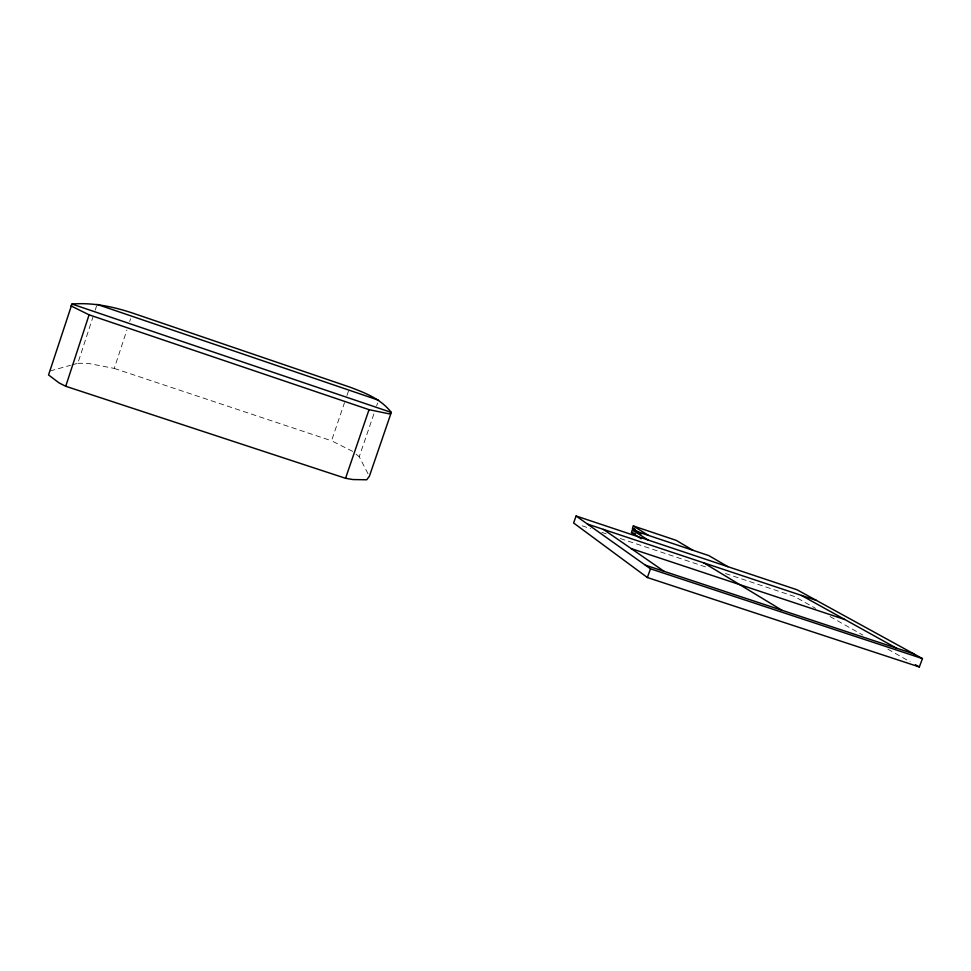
<?xml version="1.0" encoding="UTF-8"?>
<svg xmlns="http://www.w3.org/2000/svg" width="971" height="971" viewBox="0 0 971 971"><rect width="100%" height="100%" fill="white"/><g stroke="black" fill="none" stroke-linecap="round" stroke-linejoin="round"><path stroke-width="0.73" stroke-dasharray="4.86 3.64" d="M72 364.89L77.814 363.275L92.864 317.311M95.207 310.125L96.627 305.816M77.814 363.275L88.094 363.372L114.262 368.41L126.873 330.067M129.677 321.547L130.612 318.706M352.704 451.394L331.536 440.773L344.523 402.649M346.926 395.585L349.342 388.521M368.009 473.714L359.221 456.771L374.223 412.93M376.651 405.866L377.61 403.038M50.164 370.946L70.543 365.302M114.262 368.41L331.536 440.773M582.102 525.797L590.574 528.625M601.886 532.387L606.122 533.795M620.251 538.504L706.912 567.343M725.422 573.509L794.594 596.534L815.604 608.392M830.047 616.549L862.867 635.083M887.81 649.162L910.13 661.773M355.969 454.076L359.221 456.771"/><path stroke-width="1.46" d="M65.725 386.276L89.089 314.822L71.041 305.938L71.975 304.044C92.694 302.382 112.915 306.569 132.481 313.026L349.815 387.113C365.181 392.867 380.935 398.935 391.289 412.42L369.356 476.312L366.698 479.783L352.934 479.553L345.555 478.29L65.725 386.276L58.988 382.853L48.55 374.94L71.975 304.044L391.289 412.42L389.31 413.877L369.029 409.665L89.089 314.822M345.555 478.29L369.029 409.665M576.094 515.989L573.618 522.981L647.366 577.527L919.331 666.956L922.45 658.593L797.057 589.785L576.094 515.989L650.485 568.812L922.45 658.593M641.273 533.904L632.485 528.358L633.335 525.979L676.217 540.361L693.063 550.326M641.176 538.747L631.49 532.496L632.376 530.02L708.866 555.618L727.886 566.688M647.366 577.527L650.485 568.812M631.174 548.579L844.843 619.522M645.327 565.146L913.82 653.859M587.491 524.085L816.405 600.394M632.485 528.358L635.337 529.316M631.49 532.496L635.507 533.844M97.088 304.372L378.581 400.21M801.354 595.381L896.269 648.058M915.386 664.734L919.331 666.956M703.732 562.84L782.068 610.322M633.335 525.979L648.446 535.397M632.376 530.02L648.155 540.058M603.44 529.401L664.14 571.361"/></g></svg>
